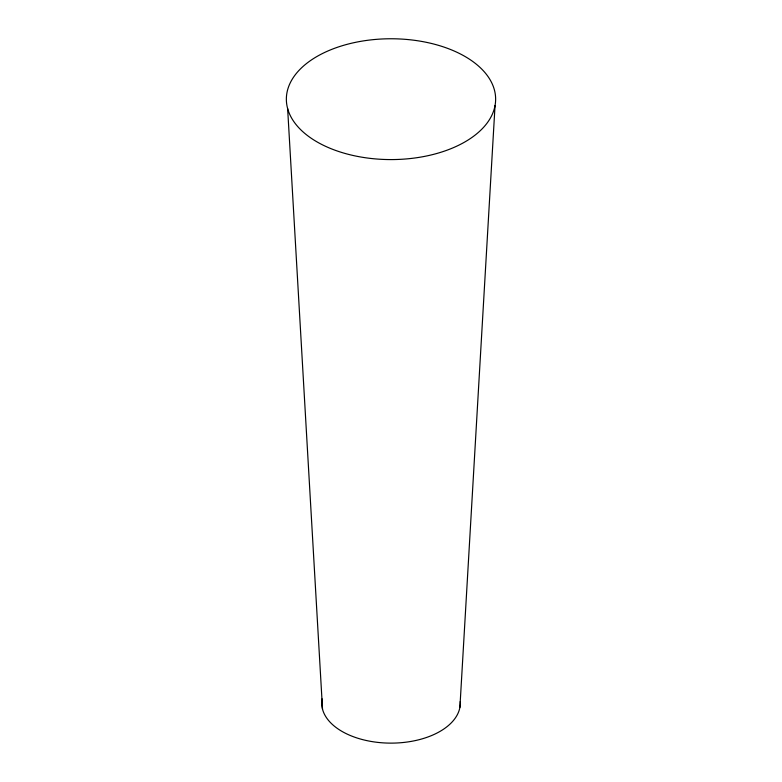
<?xml version="1.0" encoding="UTF-8"?>
<svg xmlns="http://www.w3.org/2000/svg" width="782" height="782" viewBox="0 0 782 782"><rect width="100%" height="100%" fill="white"/><g stroke="black" fill="none" stroke-linecap="round" stroke-linejoin="round"><path stroke-width="1.17" d="M459.904 707.358L495.045 105.58A104.641 60.41 0 0 0 348.586 43.948A104.641 60.41 0 0 0 329.369 147.994A104.641 60.41 0 0 0 495.045 105.58M287.629 108.532L322.536 709.313M460.246 701.542A69.295 40.009 0 0 1 388.683 743.105A69.295 40.009 0 0 1 322.096 698.873"/></g></svg>
